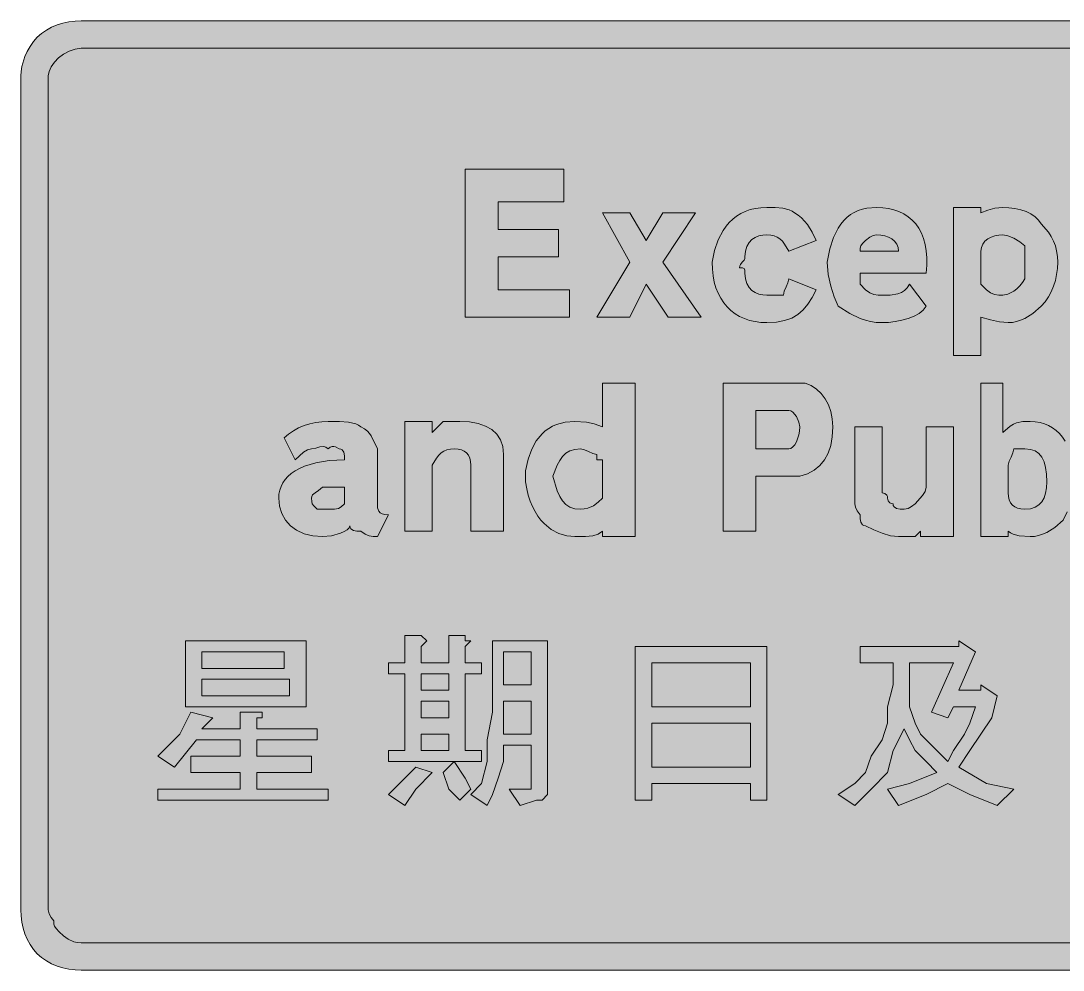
# Model space of a CAD drawing. Header units: metres. Extents: x 11 to 555, y 31 to 239.
# Drawn here: x 11.1 to 239.1, y 31.4 to 239 of the extents above; entities that cross this region are included whole.
import ezdxf

# ---------------------------------------------------------------- set-up
doc = ezdxf.new("R2010")
doc.units = ezdxf.units.M
doc.layers.add('FILL_BLACK_000000', color=7, linetype='Continuous', true_color=0x000000)
doc.layers.add('FILL_WHITE_FFFFFF', color=7, linetype='Continuous', true_color=0xffffff)

msp = doc.modelspace()

# ---------------------------------------------------------------- hatches: boundary and pattern name
at = {"layer": 'FILL_BLACK_000000', "true_color": 0x000000}
h = msp.add_hatch(color=7, dxfattribs=at)
h.dxf.hatch_style = 1
h.paths.add_polyline_path([(543.59, 239.02), (544.62, 238.89), (545.88, 238.53), (547.47, 237.84), (548.37, 237.63), (549.27, 237.09), (551.07, 235.44), (551.95, 234.52), (552.72, 233.49), (553.26, 232.23), (553.42, 231.49), (553.47, 230.64), (554.16, 229.74), (554.52, 228.84), (554.65, 227.94), (554.67, 227.04), (554.67, 44.64), (554.61, 43.29), (554.45, 41.96), (554.16, 40.65), (553.77, 39.39), (553.26, 38.18), (552.65, 37.05), (551.91, 35.99), (551.07, 35.04), (550.12, 34.2), (549.08, 33.46), (547.99, 32.85), (546.87, 32.34), (544.66, 31.66), (543.62, 31.5), (542.67, 31.44), (24.27, 31.44), (22.92, 31.5), (21.59, 31.66), (20.28, 31.95), (19.02, 32.34), (17.81, 32.85), (16.68, 33.46), (15.62, 34.2), (14.67, 35.04), (13.83, 35.99), (13.1, 37.05), (12.48, 38.18), (11.97, 39.39), (11.58, 40.65), (11.3, 41.96), (11.13, 43.29), (11.07, 44.64), (11.07, 227.04), (11.13, 227.99), (11.3, 229.03), (11.97, 231.24), (12.48, 232.36), (13.1, 233.45), (13.83, 234.49), (14.67, 235.44), (15.62, 236.28), (16.68, 237.01), (17.81, 237.63), (19.02, 238.14), (20.28, 238.53), (21.59, 238.81), (22.92, 238.98), (24.27, 239.04), (542.67, 239.04), (543.59, 239.02)])
h.paths.add_polyline_path([(21.63, 232.44), (20.41, 231.77), (19.32, 230.94), (18.4, 229.99), (17.69, 228.99), (17.23, 227.99), (17.07, 227.04), (17.07, 44.64), (17.26, 43.76), (17.67, 42.99), (18.27, 42.24), (18.29, 41.53), (18.42, 41.04), (18.78, 40.55), (19.47, 39.84), (20.39, 38.96), (21.42, 38.19), (22.68, 37.65), (23.42, 37.49), (24.27, 37.44), (542.67, 37.44), (543.59, 37.65), (544.62, 38.19), (547.47, 39.84), (548.16, 40.76), (548.52, 41.79), (548.65, 43.05), (548.67, 44.64), (548.67, 227.04), (548.67, 228.24), (547.98, 229.12), (547.62, 229.89), (547.47, 230.64), (544.62, 232.29), (543.59, 232.83), (542.67, 233.04), (24.27, 233.04), (22.93, 232.88), (21.63, 232.44)], flags=16)
h = msp.add_hatch(color=7, dxfattribs=at)
h.dxf.hatch_style = 1
h.paths.add_polyline_path([(115.47, 180.24), (131.07, 180.24), (131.07, 174.24), (108.27, 174.24), (108.27, 206.64), (129.87, 206.64), (129.87, 199.44), (115.47, 199.44), (115.47, 193.44), (128.67, 193.44), (128.67, 187.44), (115.47, 187.44), (115.47, 180.24)])
h = msp.add_hatch(color=7, dxfattribs=at)
h.dxf.hatch_style = 1
h.paths.add_polyline_path([(158.67, 197.04), (151.47, 186.24), (159.87, 174.24), (152.67, 174.24), (147.87, 181.44), (144.27, 174.24), (137.07, 174.24), (144.27, 186.24), (138.27, 197.04), (144.27, 197.04), (147.87, 191.04), (151.47, 197.04), (158.67, 197.04)])
h = msp.add_hatch(color=7, dxfattribs=at)
h.dxf.hatch_style = 1
h.paths.add_polyline_path([(176.05, 198.22), (177.72, 198.09), (179.16, 197.73), (179.77, 197.44), (180.27, 197.04), (181.12, 196.54), (181.86, 195.93), (183.12, 194.49), (184.15, 192.82), (185.07, 191.04), (179.07, 188.64), (178.15, 190.21), (177.66, 190.83), (177.12, 191.34), (176.53, 191.73), (175.86, 192.01), (175.12, 192.18), (174.27, 192.24), (173.37, 192.18), (172.51, 192), (171.7, 191.67), (170.97, 191.19), (170.36, 190.54), (169.88, 189.71), (169.58, 188.68), (169.47, 187.44), (169.42, 187.04), (169.28, 186.73), (168.87, 186.24), (168.46, 185.75), (168.32, 185.44), (168.27, 185.04), (168.96, 185.02), (169.32, 184.89), (169.45, 184.53), (169.47, 183.84), (169.58, 182.6), (169.88, 181.57), (170.36, 180.74), (170.97, 180.09), (171.7, 179.61), (172.51, 179.28), (173.37, 179.1), (174.27, 179.04), (177.87, 179.04), (178.06, 179.94), (178.47, 180.84), (178.88, 181.74), (179.07, 182.64), (185.07, 180.24), (184.16, 178.55), (183.21, 177.09), (182.18, 175.85), (181.02, 174.84), (179.69, 174.05), (178.15, 173.49), (176.36, 173.15), (174.27, 173.04), (172.95, 173.1), (171.69, 173.26), (170.49, 173.54), (169.36, 173.92), (168.3, 174.41), (167.31, 175), (166.4, 175.7), (165.57, 176.49), (164.83, 177.38), (164.17, 178.37), (163.6, 179.46), (163.13, 180.63), (162.76, 181.9), (162.49, 183.26), (162.33, 184.71), (162.27, 186.24), (162.83, 188.82), (163.64, 191.15), (164.7, 193.2), (165.32, 194.11), (166.02, 194.94), (166.79, 195.68), (167.63, 196.34), (168.54, 196.91), (169.53, 197.38), (170.59, 197.75), (171.74, 198.02), (172.96, 198.18), (174.27, 198.24), (176.05, 198.22)])
h = msp.add_hatch(color=7, dxfattribs=at)
h.dxf.hatch_style = 1
h.paths.add_polyline_path([(194.67, 181.44), (195.87, 180.24), (196.77, 179.55), (197.67, 179.19), (198.57, 179.06), (199.47, 179.04), (201.25, 179.08), (202.92, 179.34), (203.68, 179.63), (204.36, 180.05), (204.97, 180.65), (205.47, 181.44), (209.07, 176.64), (208.46, 175.8), (207.57, 175.06), (206.45, 174.45), (205.17, 173.94), (203.77, 173.55), (202.32, 173.26), (200.87, 173.1), (199.47, 173.04), (198.17, 173.1), (196.96, 173.26), (195.8, 173.55), (194.67, 173.94), (192.38, 175.06), (189.87, 176.64), (188.99, 178.65), (188.22, 180.99), (187.68, 183.56), (187.47, 186.24), (188.03, 189.17), (188.82, 191.66), (189.83, 193.73), (190.42, 194.61), (191.07, 195.39), (191.77, 196.07), (192.53, 196.66), (193.35, 197.15), (194.22, 197.55), (195.15, 197.85), (196.13, 198.07), (198.27, 198.24), (199.59, 198.18), (200.85, 198.01), (202.04, 197.73), (203.16, 197.34), (204.21, 196.83), (205.17, 196.21), (206.04, 195.48), (206.82, 194.64), (207.5, 193.68), (208.08, 192.61), (208.55, 191.43), (208.9, 190.14), (209.14, 188.73), (209.25, 187.21), (209.23, 185.58), (209.07, 183.84), (194.67, 183.84), (194.67, 181.44)])
h.paths.add_polyline_path([(202.96, 189.48), (202.66, 190.21), (202.18, 190.83), (201.57, 191.34), (200.84, 191.73), (200.03, 192.01), (199.17, 192.18), (198.27, 192.24), (197.52, 192.09), (196.75, 191.73), (195.87, 191.04), (195.18, 190.33), (194.82, 189.84), (194.69, 189.35), (194.67, 188.64), (203.07, 188.64), (202.96, 189.48)], flags=16)
h = msp.add_hatch(color=7, dxfattribs=at)
h.dxf.hatch_style = 1
h.paths.add_polyline_path([(237.65, 183.56), (237.36, 182.25), (236.97, 180.99), (236.46, 179.78), (235.85, 178.65), (235.11, 177.59), (234.27, 176.64), (232.47, 175.06), (230.67, 173.94), (229.77, 173.55), (228.87, 173.26), (227.97, 173.1), (227.07, 173.04), (225.12, 173.23), (223.17, 173.64), (221.07, 174.24), (221.07, 165.84), (215.07, 165.84), (215.07, 198.24), (221.07, 198.24), (221.07, 197.04), (222.57, 197.64), (224.11, 198.05), (225.87, 198.24), (227.22, 198.18), (228.53, 198.01), (229.79, 197.73), (230.97, 197.34), (232.03, 196.83), (232.96, 196.21), (233.71, 195.48), (234.27, 194.64), (235.85, 192.82), (236.46, 191.88), (236.97, 190.89), (237.36, 189.85), (237.65, 188.73), (237.81, 187.54), (237.87, 186.24), (237.81, 184.89), (237.65, 183.56)])
h.paths.add_polyline_path([(228.27, 179.94), (228.94, 180.45), (229.58, 181.06), (230.17, 181.8), (230.67, 182.64), (230.67, 183.84), (230.67, 188.64), (230.67, 189.84), (229.58, 190.72), (228.27, 191.49), (226.96, 192.03), (225.87, 192.24), (224.97, 192.18), (224.11, 192.01), (223.3, 191.73), (222.57, 191.34), (221.96, 190.83), (221.48, 190.21), (221.18, 189.48), (221.07, 188.64), (221.07, 182.64), (221.07, 181.44), (222.27, 180.24), (223.17, 179.55), (224.07, 179.19), (224.97, 179.06), (225.87, 179.04), (226.96, 179.26), (228.27, 179.94)], flags=16)
h = msp.add_hatch(color=7, dxfattribs=at)
h.dxf.hatch_style = 1
h.paths.add_polyline_path([(145.47, 159.84), (145.47, 126.24), (138.27, 126.24), (138.27, 127.44), (137.33, 126.75), (136.17, 126.39), (134.56, 126.26), (132.27, 126.24), (130.48, 126.41), (128.73, 126.93), (127.06, 127.82), (125.52, 129.09), (124.81, 129.87), (124.15, 130.75), (123.54, 131.73), (122.99, 132.82), (122.5, 134.01), (122.08, 135.31), (121.74, 136.72), (121.47, 138.24), (121.47, 140.64), (122.03, 143.17), (122.82, 145.36), (123.83, 147.22), (125.07, 148.74), (125.77, 149.37), (126.53, 149.92), (127.35, 150.39), (128.22, 150.76), (130.13, 151.27), (132.27, 151.44), (134.82, 151.29), (136.49, 150.93), (138.27, 150.24), (138.27, 159.84), (145.47, 159.84)])
h.paths.add_polyline_path([(138.27, 143.04), (137.07, 143.04), (137.07, 144.24), (136.17, 144.43), (135.27, 144.84), (134.37, 145.25), (133.47, 145.44), (132.23, 145.33), (131.18, 145.01), (130.31, 144.49), (129.57, 143.79), (128.95, 142.92), (128.41, 141.9), (127.47, 139.44), (128.41, 136.29), (128.95, 135.05), (129.57, 134.04), (130.31, 133.25), (131.18, 132.69), (132.23, 132.35), (133.47, 132.24), (134.32, 132.29), (135.06, 132.45), (136.32, 132.99), (137.35, 133.76), (138.27, 134.64), (138.27, 140.64), (138.27, 143.04)], flags=16)
h = msp.add_hatch(color=7, dxfattribs=at)
h.dxf.hatch_style = 1
h.paths.add_polyline_path([(164.67, 127.44), (164.67, 159.84), (180.27, 159.84), (181.47, 159.84), (182.67, 159.84), (183.96, 159.28), (185.13, 158.51), (186.15, 157.54), (187.02, 156.39), (187.72, 155.07), (188.24, 153.6), (188.56, 151.98), (188.67, 150.24), (188.56, 148.1), (188.22, 146.19), (187.66, 144.5), (186.87, 143.04), (185.86, 141.8), (184.62, 140.79), (183.16, 140), (181.47, 139.44), (180.27, 139.44), (171.87, 139.44), (171.87, 127.44), (164.67, 127.44)])
h.paths.add_polyline_path([(179.07, 145.44), (179.52, 145.55), (179.95, 145.85), (180.36, 146.33), (180.72, 146.94), (181.26, 148.48), (181.42, 149.34), (181.47, 150.24), (181.26, 151.31), (180.72, 152.49), (179.95, 153.45), (179.52, 153.73), (179.07, 153.84), (177.87, 153.84), (171.87, 153.84), (171.87, 145.44), (177.87, 145.44), (179.07, 145.44)], flags=16)
h = msp.add_hatch(color=7, dxfattribs=at)
h.dxf.hatch_style = 1
h.paths.add_polyline_path([(228.16, 126.75), (227.57, 127.04), (227.07, 127.44), (227.07, 126.24), (221.07, 126.24), (221.07, 159.84), (225.87, 159.84), (225.87, 149.04), (227.48, 150.43), (228.19, 150.85), (228.87, 151.14), (230.26, 151.4), (231.87, 151.44), (232.97, 151.38), (234.01, 151.22), (234.98, 150.94), (235.9, 150.56), (236.76, 150.07), (237.54, 149.48), (238.27, 148.78), (238.92, 147.99), (239.5, 147.1), (240.01, 146.11), (240.45, 145.02), (240.81, 143.85), (241.3, 141.22), (241.47, 138.24), (241.42, 136.94), (241.26, 135.75), (240.72, 133.59), (239.95, 131.66), (239.07, 129.84), (237.27, 128.26), (235.47, 127.14), (234.57, 126.75), (233.67, 126.46), (232.77, 126.3), (231.87, 126.24), (229.47, 126.39), (228.16, 126.75)])
h.paths.add_polyline_path([(232.94, 132.67), (233.77, 133.19), (234.42, 133.89), (234.9, 134.76), (235.23, 135.78), (235.41, 136.95), (235.47, 138.24), (235.41, 139.93), (235.23, 141.39), (234.9, 142.63), (234.42, 143.64), (233.77, 144.43), (232.94, 144.99), (231.91, 145.33), (230.67, 145.44), (228.27, 145.44), (228.08, 144.54), (227.67, 143.64), (227.26, 142.74), (227.07, 141.84), (227.07, 135.84), (227.13, 135), (227.29, 134.26), (227.58, 133.65), (227.97, 133.14), (228.48, 132.75), (229.1, 132.46), (229.83, 132.3), (230.67, 132.24), (231.91, 132.35), (232.94, 132.67)], flags=16)
h = msp.add_hatch(color=7, dxfattribs=at)
h.dxf.hatch_style = 1
h.paths.add_polyline_path([(88.17, 126.26), (87.27, 126.39), (86.37, 126.75), (85.47, 127.44), (84.59, 127.46), (83.82, 127.59), (83.28, 127.95), (83.12, 128.24), (83.07, 128.64), (82.91, 128.19), (82.47, 127.76), (81.8, 127.35), (80.97, 126.99), (79.02, 126.45), (77.07, 126.24), (74.93, 126.4), (73.04, 126.88), (71.4, 127.63), (70.02, 128.64), (68.93, 129.87), (68.13, 131.3), (67.64, 132.9), (67.47, 134.64), (67.53, 135.53), (67.7, 136.38), (67.98, 137.2), (68.37, 137.98), (68.88, 138.72), (69.5, 139.41), (70.23, 140.05), (71.07, 140.64), (72.03, 141.17), (73.1, 141.65), (75.57, 142.4), (78.5, 142.88), (81.87, 143.04), (81.85, 143.92), (81.72, 144.69), (81.36, 145.23), (81.07, 145.39), (80.67, 145.44), (79.92, 145.89), (79.56, 145.97), (79.15, 145.95), (78.72, 145.78), (78.27, 145.44), (77.82, 145.78), (77.37, 145.95), (76.47, 145.89), (75.57, 145.61), (74.67, 145.44), (73.77, 145.23), (72.87, 144.69), (71.07, 143.04), (68.67, 147.84), (69.62, 148.68), (70.68, 149.41), (71.81, 150.03), (73.02, 150.54), (74.28, 150.93), (75.59, 151.21), (76.92, 151.38), (78.27, 151.44), (80.75, 151.42), (82.77, 151.29), (84.35, 150.93), (84.96, 150.64), (85.47, 150.24), (86.26, 149.79), (86.88, 149.32), (87.35, 148.83), (87.72, 148.29), (89.07, 145.44), (89.07, 133.44), (89.11, 132.56), (89.37, 131.79), (89.66, 131.48), (90.08, 131.25), (90.68, 131.09), (91.47, 131.04), (89.07, 126.24), (88.17, 126.26)])
h.paths.add_polyline_path([(74.82, 133.44), (75.18, 132.95), (75.87, 132.24), (78.27, 132.24), (79.68, 132.26), (80.52, 132.39), (81.14, 132.75), (81.87, 133.44), (81.87, 137.04), (77.07, 137.04), (76.19, 136.33), (75.42, 135.84), (74.88, 135.35), (74.72, 135.04), (74.67, 134.64), (74.69, 133.93), (74.82, 133.44)], flags=16)
h = msp.add_hatch(color=7, dxfattribs=at)
h.dxf.hatch_style = 1
h.paths.add_polyline_path([(109.47, 127.44), (109.47, 140.64), (109.47, 141.84), (109.41, 142.68), (109.25, 143.41), (108.96, 144.03), (108.57, 144.54), (108.06, 144.93), (107.45, 145.21), (106.71, 145.38), (105.87, 145.44), (105.02, 145.38), (104.28, 145.21), (103.61, 144.93), (103.02, 144.54), (102.48, 144.03), (101.99, 143.41), (101.07, 141.84), (101.07, 127.44), (95.07, 127.44), (95.07, 151.44), (101.07, 151.44), (101.07, 149.04), (103.47, 151.44), (107.07, 151.44), (109.21, 151.33), (111.1, 150.99), (112.74, 150.43), (114.12, 149.64), (115.21, 148.63), (116.01, 147.39), (116.5, 145.93), (116.67, 144.24), (116.67, 143.04), (116.67, 127.44), (109.47, 127.44)])
h = msp.add_hatch(color=7, dxfattribs=at)
h.dxf.hatch_style = 1
h.paths.add_polyline_path([(215.07, 150.24), (215.07, 126.24), (207.87, 126.24), (207.87, 127.44), (206.67, 126.24), (203.07, 126.24), (201.27, 126.45), (199.47, 126.99), (197.67, 127.76), (195.87, 128.64), (195.47, 128.69), (195.18, 128.85), (194.82, 129.39), (194.69, 130.16), (194.67, 131.04), (193.98, 131.92), (193.62, 132.69), (193.47, 133.44), (193.47, 150.24), (199.47, 150.24), (199.47, 135.84), (200.07, 135.69), (200.48, 135.33), (200.62, 135.04), (200.67, 134.64), (200.82, 134.04), (201.18, 133.63), (201.47, 133.49), (201.87, 133.44), (201.92, 133.04), (202.08, 132.75), (202.62, 132.39), (203.39, 132.26), (204.27, 132.24), (205.15, 132.43), (205.92, 132.84), (206.67, 133.44), (208.32, 135.24), (208.86, 136.14), (209.07, 137.04), (209.07, 150.24), (215.07, 150.24)])
h = msp.add_hatch(color=7, dxfattribs=at)
h.dxf.hatch_style = 1
h.paths.add_polyline_path([(47.07, 103.44), (73.47, 103.44), (73.47, 89.04), (47.07, 89.04), (47.07, 103.44)])
h.paths.add_polyline_path([(50.67, 101.04), (50.67, 97.44), (68.67, 97.44), (68.67, 101.04), (50.67, 101.04)], flags=16)
h.paths.add_polyline_path([(69.87, 95.04), (50.67, 95.04), (50.67, 91.44), (69.87, 91.44), (69.87, 95.04)], flags=16)
h = msp.add_hatch(color=7, dxfattribs=at)
h.dxf.hatch_style = 1
h.paths.add_polyline_path([(99.87, 103.44), (98.67, 102.24), (98.67, 98.64), (104.67, 98.64), (104.67, 104.64), (108.27, 104.64), (108.27, 103.44), (109.47, 103.44), (108.27, 102.24), (108.27, 98.64), (111.87, 98.64), (111.87, 96.24), (108.27, 96.24), (108.27, 79.44), (111.87, 79.44), (111.87, 77.04), (91.47, 77.04), (91.47, 79.44), (95.07, 79.44), (95.07, 96.24), (91.47, 96.24), (91.47, 98.64), (95.07, 98.64), (95.07, 104.64), (98.67, 104.64), (99.87, 103.44)])
h.paths.add_polyline_path([(98.67, 86.64), (104.67, 86.64), (104.67, 90.24), (98.67, 90.24), (98.67, 86.64)], flags=16)
h.paths.add_polyline_path([(98.67, 83.04), (98.67, 79.44), (104.67, 79.44), (104.67, 83.04), (98.67, 83.04)], flags=16)
h.paths.add_polyline_path([(104.67, 96.24), (98.67, 96.24), (98.67, 92.64), (104.67, 92.64), (104.67, 96.24)], flags=16)
h = msp.add_hatch(color=7, dxfattribs=at)
h.dxf.hatch_style = 1
h.paths.add_polyline_path([(126.27, 71.04), (126.27, 69.84), (125.07, 68.64), (123.87, 68.64), (120.27, 67.44), (117.87, 71.04), (121.47, 71.04), (122.67, 71.04), (122.67, 72.24), (122.67, 80.64), (116.67, 80.64), (116.67, 77.04), (115.47, 73.44), (114.27, 69.84), (113.07, 67.44), (109.47, 69.84), (111.87, 72.24), (113.07, 77.04), (113.07, 81.84), (114.27, 87.84), (114.27, 103.44), (126.27, 103.44), (126.27, 73.44), (126.27, 71.04)])
h.paths.add_polyline_path([(116.67, 90.24), (116.67, 83.04), (122.67, 83.04), (122.67, 90.24), (116.67, 90.24)], flags=16)
h.paths.add_polyline_path([(122.67, 101.04), (116.67, 101.04), (116.67, 93.84), (122.67, 93.84), (122.67, 101.04)], flags=16)
h = msp.add_hatch(color=7, dxfattribs=at)
h.dxf.hatch_style = 1
h.paths.add_polyline_path([(216.27, 103.44), (219.87, 101.04), (216.27, 92.64), (221.07, 92.64), (221.07, 93.84), (224.67, 91.44), (223.47, 86.64), (221.07, 83.04), (218.67, 79.44), (216.27, 75.84), (222.27, 72.24), (228.27, 71.04), (224.67, 67.44), (218.67, 69.84), (213.87, 72.24), (209.07, 69.84), (203.07, 67.44), (200.67, 71.04), (205.47, 72.24), (211.47, 74.64), (209.07, 77.04), (206.67, 79.44), (205.47, 81.84), (204.27, 84.24), (201.87, 79.44), (200.67, 74.64), (197.07, 71.04), (193.47, 67.44), (189.87, 69.84), (193.47, 72.24), (195.87, 74.64), (197.07, 78.24), (199.47, 81.84), (200.67, 85.44), (200.67, 89.04), (201.87, 93.84), (201.87, 98.64), (194.67, 98.64), (194.67, 102.24), (216.27, 102.24), (216.27, 103.44)])
h.paths.add_polyline_path([(206.67, 85.44), (207.87, 83.04), (210.27, 80.64), (213.87, 77.04), (215.07, 79.44), (217.47, 83.04), (218.67, 85.44), (219.87, 89.04), (215.07, 89.04), (213.87, 86.64), (210.27, 87.84), (215.07, 98.64), (205.47, 98.64), (205.47, 89.04), (206.67, 85.44)], flags=16)
h = msp.add_hatch(color=7, dxfattribs=at)
h.dxf.hatch_style = 1
h.paths.add_polyline_path([(174.27, 68.64), (170.67, 68.64), (170.67, 72.24), (149.07, 72.24), (149.07, 68.64), (145.47, 68.64), (145.47, 102.24), (174.27, 102.24), (174.27, 68.64)])
h.paths.add_polyline_path([(149.07, 85.44), (149.07, 75.84), (170.67, 75.84), (170.67, 85.44), (149.07, 85.44)], flags=16)
h.paths.add_polyline_path([(170.67, 98.64), (149.07, 98.64), (149.07, 89.04), (170.67, 89.04), (170.67, 98.64)], flags=16)
h = msp.add_hatch(color=7, dxfattribs=at)
h.dxf.hatch_style = 1
h.paths.add_polyline_path([(50.67, 84.24), (59.07, 84.24), (59.07, 87.84), (62.67, 87.84), (63.87, 87.84), (63.87, 86.64), (62.67, 86.64), (62.67, 84.24), (75.87, 84.24), (75.87, 81.84), (62.67, 81.84), (62.67, 78.24), (74.67, 78.24), (74.67, 74.64), (62.67, 74.64), (62.67, 71.04), (78.27, 71.04), (78.27, 68.64), (41.07, 68.64), (41.07, 71.04), (59.07, 71.04), (59.07, 74.64), (48.27, 74.64), (48.27, 78.24), (59.07, 78.24), (59.07, 81.84), (49.47, 81.84), (44.67, 75.84), (41.07, 78.24), (45.87, 83.04), (48.27, 87.84), (53.07, 86.64), (50.67, 84.24)])
h = msp.add_hatch(color=7, dxfattribs=at)
h.dxf.hatch_style = 1
h.paths.add_polyline_path([(93.87, 72.24), (97.47, 75.84), (101.07, 74.64), (97.47, 71.04), (95.07, 67.44), (91.47, 69.84), (93.87, 72.24)])
h = msp.add_hatch(color=7, dxfattribs=at)
h.dxf.hatch_style = 1
h.paths.add_polyline_path([(108.27, 73.44), (109.47, 71.04), (107.07, 68.64), (104.67, 71.04), (103.47, 74.64), (105.87, 77.04), (108.27, 73.44)])
at = {"layer": 'FILL_WHITE_FFFFFF', "true_color": 0xffffff}
h = msp.add_hatch(color=7, dxfattribs=at)
h.dxf.hatch_style = 1
h.paths.add_polyline_path([(542.67, 233.04), (543.42, 232.89), (544.19, 232.53), (545.07, 231.84), (545.82, 231.69), (546.59, 231.33), (547.47, 230.64), (547.62, 229.89), (547.98, 229.12), (548.67, 228.24), (548.67, 227.04), (548.67, 44.64), (548.65, 43.05), (548.52, 41.79), (548.16, 40.76), (547.47, 39.84), (546.59, 39.65), (545.82, 39.24), (545.07, 38.64), (544.19, 38.45), (543.42, 38.04), (542.67, 37.44), (24.27, 37.44), (23.42, 37.49), (22.68, 37.65), (21.42, 38.19), (20.39, 38.96), (19.47, 39.84), (18.78, 40.55), (18.42, 41.04), (18.29, 41.53), (18.27, 42.24), (17.67, 42.99), (17.26, 43.76), (17.07, 44.64), (17.07, 227.04), (17.23, 227.99), (17.69, 228.99), (18.4, 229.99), (19.32, 230.94), (20.41, 231.77), (21.63, 232.44), (22.93, 232.88), (24.27, 233.04), (542.67, 233.04)])

# ---------------------------------------------------------------- linework, layer by layer
at = {"layer": 'FILL_BLACK_000000', "lineweight": 0, "true_color": 0x000000}
for points in [[(542.67, 31.44), (24.27, 31.44), (22.92, 31.5), (21.59, 31.66), (20.28, 31.95), (19.02, 32.34), (17.81, 32.85), (16.68, 33.46), (15.62, 34.2), (14.67, 35.04), (13.83, 35.99), (13.1, 37.05), (12.48, 38.18), (11.97, 39.39), (11.58, 40.65), (11.3, 41.96), (11.13, 43.29), (11.07, 44.64), (11.07, 227.04), (11.13, 227.99), (11.3, 229.03), (11.97, 231.24), (12.48, 232.36), (13.1, 233.45), (13.83, 234.49), (14.67, 235.44), (15.62, 236.28), (16.68, 237.01), (17.81, 237.63), (19.02, 238.14), (20.28, 238.53), (21.59, 238.81), (22.92, 238.98), (24.27, 239.04), (542.67, 239.04)], [(542.67, 233.04), (24.27, 233.04), (22.93, 232.88), (21.63, 232.44), (20.41, 231.77), (19.32, 230.94), (18.4, 229.99), (17.69, 228.99), (17.23, 227.99), (17.07, 227.04), (17.07, 44.64), (17.26, 43.76), (17.67, 42.99), (18.27, 42.24), (18.29, 41.53), (18.42, 41.04), (18.78, 40.55), (19.47, 39.84), (20.39, 38.96), (21.42, 38.19), (22.68, 37.65), (23.42, 37.49), (24.27, 37.44), (542.67, 37.44)], [(239.95, 131.66), (239.07, 129.84), (237.27, 128.26), (235.47, 127.14), (234.57, 126.75), (233.67, 126.46), (232.77, 126.3), (231.87, 126.24), (229.47, 126.39), (228.16, 126.75), (227.57, 127.04), (227.07, 127.44), (227.07, 126.24), (221.07, 126.24), (221.07, 159.84), (225.87, 159.84), (225.87, 149.04), (227.48, 150.43), (228.19, 150.85), (228.87, 151.14), (230.26, 151.4), (231.87, 151.44), (232.97, 151.38), (234.01, 151.22), (234.98, 150.94), (235.9, 150.56), (236.76, 150.07), (237.54, 149.48), (238.27, 148.78), (238.92, 147.99), (239.5, 147.1)]]:
    msp.add_lwpolyline(points, dxfattribs=at)
for points in [[(115.47, 180.24), (131.07, 180.24), (131.07, 174.24), (108.27, 174.24), (108.27, 206.64), (129.87, 206.64), (129.87, 199.44), (115.47, 199.44), (115.47, 193.44), (128.67, 193.44), (128.67, 187.44), (115.47, 187.44)], [(158.67, 197.04), (151.47, 186.24), (159.87, 174.24), (152.67, 174.24), (147.87, 181.44), (144.27, 174.24), (137.07, 174.24), (144.27, 186.24), (138.27, 197.04), (144.27, 197.04), (147.87, 191.04), (151.47, 197.04)], [(176.05, 198.22), (177.72, 198.09), (179.16, 197.73), (179.77, 197.44), (180.27, 197.04), (181.12, 196.54), (181.86, 195.93), (183.12, 194.49), (184.15, 192.82), (185.07, 191.04), (179.07, 188.64), (178.15, 190.21), (177.66, 190.83), (177.12, 191.34), (176.53, 191.73), (175.86, 192.01), (175.12, 192.18), (174.27, 192.24), (173.37, 192.18), (172.51, 192), (171.7, 191.67), (170.97, 191.19), (170.36, 190.54), (169.88, 189.71), (169.58, 188.68), (169.47, 187.44), (169.42, 187.04), (169.28, 186.73), (168.87, 186.24), (168.46, 185.75), (168.32, 185.44), (168.27, 185.04), (168.96, 185.02), (169.32, 184.89), (169.45, 184.53), (169.47, 183.84), (169.58, 182.6), (169.88, 181.57), (170.36, 180.74), (170.97, 180.09), (171.7, 179.61), (172.51, 179.28), (173.37, 179.1), (174.27, 179.04), (177.87, 179.04), (178.06, 179.94), (178.47, 180.84), (178.88, 181.74), (179.07, 182.64), (185.07, 180.24), (184.16, 178.55), (183.21, 177.09), (182.18, 175.85), (181.02, 174.84), (179.69, 174.05), (178.15, 173.49), (176.36, 173.15), (174.27, 173.04), (172.95, 173.1), (171.69, 173.26), (170.49, 173.54), (169.36, 173.92), (168.3, 174.41), (167.31, 175), (166.4, 175.7), (165.57, 176.49), (164.83, 177.38), (164.17, 178.37), (163.6, 179.46), (163.13, 180.63), (162.76, 181.9), (162.49, 183.26), (162.33, 184.71), (162.27, 186.24), (162.83, 188.82), (163.64, 191.15), (164.7, 193.2), (165.32, 194.11), (166.02, 194.94), (166.79, 195.68), (167.63, 196.34), (168.54, 196.91), (169.53, 197.38), (170.59, 197.75), (171.74, 198.02), (172.96, 198.18), (174.27, 198.24)], [(194.67, 181.44), (195.87, 180.24), (196.77, 179.55), (197.67, 179.19), (198.57, 179.06), (199.47, 179.04), (201.25, 179.08), (202.92, 179.34), (203.68, 179.63), (204.36, 180.05), (204.97, 180.65), (205.47, 181.44), (209.07, 176.64), (208.46, 175.8), (207.57, 175.06), (206.45, 174.45), (205.17, 173.94), (203.77, 173.55), (202.32, 173.26), (200.87, 173.1), (199.47, 173.04), (198.17, 173.1), (196.96, 173.26), (195.8, 173.55), (194.67, 173.94), (192.38, 175.06), (189.87, 176.64), (188.99, 178.65), (188.22, 180.99), (187.68, 183.56), (187.47, 186.24), (188.03, 189.17), (188.82, 191.66), (189.83, 193.73), (190.42, 194.61), (191.07, 195.39), (191.77, 196.07), (192.53, 196.66), (193.35, 197.15), (194.22, 197.55), (195.15, 197.85), (196.13, 198.07), (198.27, 198.24), (199.59, 198.18), (200.85, 198.01), (202.04, 197.73), (203.16, 197.34), (204.21, 196.83), (205.17, 196.21), (206.04, 195.48), (206.82, 194.64), (207.5, 193.68), (208.08, 192.61), (208.55, 191.43), (208.9, 190.14), (209.14, 188.73), (209.25, 187.21), (209.23, 185.58), (209.07, 183.84), (194.67, 183.84)], [(237.65, 183.56), (237.36, 182.25), (236.97, 180.99), (236.46, 179.78), (235.85, 178.65), (235.11, 177.59), (234.27, 176.64), (232.47, 175.06), (230.67, 173.94), (229.77, 173.55), (228.87, 173.26), (227.97, 173.1), (227.07, 173.04), (225.12, 173.23), (223.17, 173.64), (221.07, 174.24), (221.07, 165.84), (215.07, 165.84), (215.07, 198.24), (221.07, 198.24), (221.07, 197.04), (222.57, 197.64), (224.11, 198.05), (225.87, 198.24), (227.22, 198.18), (228.53, 198.01), (229.79, 197.73), (230.97, 197.34), (232.03, 196.83), (232.96, 196.21), (233.71, 195.48), (234.27, 194.64), (235.85, 192.82), (236.46, 191.88), (236.97, 190.89), (237.36, 189.85), (237.65, 188.73), (237.81, 187.54), (237.87, 186.24), (237.81, 184.89)], [(202.96, 189.48), (202.66, 190.21), (202.18, 190.83), (201.57, 191.34), (200.84, 191.73), (200.03, 192.01), (199.17, 192.18), (198.27, 192.24), (197.52, 192.09), (196.75, 191.73), (195.87, 191.04), (195.18, 190.33), (194.82, 189.84), (194.69, 189.35), (194.67, 188.64), (203.07, 188.64)], [(228.27, 179.94), (228.94, 180.45), (229.58, 181.06), (230.17, 181.8), (230.67, 182.64), (230.67, 183.84), (230.67, 188.64), (230.67, 189.84), (229.58, 190.72), (228.27, 191.49), (226.96, 192.03), (225.87, 192.24), (224.97, 192.18), (224.11, 192.01), (223.3, 191.73), (222.57, 191.34), (221.96, 190.83), (221.48, 190.21), (221.18, 189.48), (221.07, 188.64), (221.07, 182.64), (221.07, 181.44), (222.27, 180.24), (223.17, 179.55), (224.07, 179.19), (224.97, 179.06), (225.87, 179.04), (226.96, 179.26)], [(145.47, 159.84), (145.47, 126.24), (138.27, 126.24), (138.27, 127.44), (137.33, 126.75), (136.17, 126.39), (134.56, 126.26), (132.27, 126.24), (130.48, 126.41), (128.73, 126.93), (127.06, 127.82), (125.52, 129.09), (124.81, 129.87), (124.15, 130.75), (123.54, 131.73), (122.99, 132.82), (122.5, 134.01), (122.08, 135.31), (121.74, 136.72), (121.47, 138.24), (121.47, 140.64), (122.03, 143.17), (122.82, 145.36), (123.83, 147.22), (125.07, 148.74), (125.77, 149.37), (126.53, 149.92), (127.35, 150.39), (128.22, 150.76), (130.13, 151.27), (132.27, 151.44), (134.82, 151.29), (136.49, 150.93), (138.27, 150.24), (138.27, 159.84)], [(164.67, 127.44), (164.67, 159.84), (180.27, 159.84), (181.47, 159.84), (182.67, 159.84), (183.96, 159.28), (185.13, 158.51), (186.15, 157.54), (187.02, 156.39), (187.72, 155.07), (188.24, 153.6), (188.56, 151.98), (188.67, 150.24), (188.56, 148.1), (188.22, 146.19), (187.66, 144.5), (186.87, 143.04), (185.86, 141.8), (184.62, 140.79), (183.16, 140), (181.47, 139.44), (180.27, 139.44), (171.87, 139.44), (171.87, 127.44)], [(179.07, 145.44), (179.52, 145.55), (179.95, 145.85), (180.36, 146.33), (180.72, 146.94), (181.26, 148.48), (181.42, 149.34), (181.47, 150.24), (181.26, 151.31), (180.72, 152.49), (179.95, 153.45), (179.52, 153.73), (179.07, 153.84), (177.87, 153.84), (171.87, 153.84), (171.87, 145.44), (177.87, 145.44)], [(88.17, 126.26), (87.27, 126.39), (86.37, 126.75), (85.47, 127.44), (84.59, 127.46), (83.82, 127.59), (83.28, 127.95), (83.12, 128.24), (83.07, 128.64), (82.91, 128.19), (82.47, 127.76), (81.8, 127.35), (80.97, 126.99), (79.02, 126.45), (77.07, 126.24), (74.93, 126.4), (73.04, 126.88), (71.4, 127.63), (70.02, 128.64), (68.93, 129.87), (68.13, 131.3), (67.64, 132.9), (67.47, 134.64), (67.53, 135.53), (67.7, 136.38), (67.98, 137.2), (68.37, 137.98), (68.88, 138.72), (69.5, 139.41), (70.23, 140.05), (71.07, 140.64), (72.03, 141.17), (73.1, 141.65), (75.57, 142.4), (78.5, 142.88), (81.87, 143.04), (81.85, 143.92), (81.72, 144.69), (81.36, 145.23), (81.07, 145.39), (80.67, 145.44), (79.92, 145.89), (79.56, 145.97), (79.15, 145.95), (78.72, 145.78), (78.27, 145.44), (77.82, 145.78), (77.37, 145.95), (76.47, 145.89), (75.57, 145.61), (74.67, 145.44), (73.77, 145.23), (72.87, 144.69), (71.07, 143.04), (68.67, 147.84), (69.62, 148.68), (70.68, 149.41), (71.81, 150.03), (73.02, 150.54), (74.28, 150.93), (75.59, 151.21), (76.92, 151.38), (78.27, 151.44), (80.75, 151.42), (82.77, 151.29), (84.35, 150.93), (84.96, 150.64), (85.47, 150.24), (86.26, 149.79), (86.88, 149.32), (87.35, 148.83), (87.72, 148.29), (89.07, 145.44), (89.07, 133.44), (89.11, 132.56), (89.37, 131.79), (89.66, 131.48), (90.08, 131.25), (90.68, 131.09), (91.47, 131.04), (89.07, 126.24)], [(109.47, 127.44), (109.47, 140.64), (109.47, 141.84), (109.41, 142.68), (109.25, 143.41), (108.96, 144.03), (108.57, 144.54), (108.06, 144.93), (107.45, 145.21), (106.71, 145.38), (105.87, 145.44), (105.02, 145.38), (104.28, 145.21), (103.61, 144.93), (103.02, 144.54), (102.48, 144.03), (101.99, 143.41), (101.07, 141.84), (101.07, 127.44), (95.07, 127.44), (95.07, 151.44), (101.07, 151.44), (101.07, 149.04), (103.47, 151.44), (107.07, 151.44), (109.21, 151.33), (111.1, 150.99), (112.74, 150.43), (114.12, 149.64), (115.21, 148.63), (116.01, 147.39), (116.5, 145.93), (116.67, 144.24), (116.67, 143.04), (116.67, 127.44)], [(215.07, 150.24), (215.07, 126.24), (207.87, 126.24), (207.87, 127.44), (206.67, 126.24), (203.07, 126.24), (201.27, 126.45), (199.47, 126.99), (197.67, 127.76), (195.87, 128.64), (195.47, 128.69), (195.18, 128.85), (194.82, 129.39), (194.69, 130.16), (194.67, 131.04), (193.98, 131.92), (193.62, 132.69), (193.47, 133.44), (193.47, 150.24), (199.47, 150.24), (199.47, 135.84), (200.07, 135.69), (200.48, 135.33), (200.62, 135.04), (200.67, 134.64), (200.82, 134.04), (201.18, 133.63), (201.47, 133.49), (201.87, 133.44), (201.92, 133.04), (202.08, 132.75), (202.62, 132.39), (203.39, 132.26), (204.27, 132.24), (205.15, 132.43), (205.92, 132.84), (206.67, 133.44), (208.32, 135.24), (208.86, 136.14), (209.07, 137.04), (209.07, 150.24)], [(138.27, 143.04), (137.07, 143.04), (137.07, 144.24), (136.17, 144.43), (135.27, 144.84), (134.37, 145.25), (133.47, 145.44), (132.23, 145.33), (131.18, 145.01), (130.31, 144.49), (129.57, 143.79), (128.95, 142.92), (128.41, 141.9), (127.47, 139.44), (128.41, 136.29), (128.95, 135.05), (129.57, 134.04), (130.31, 133.25), (131.18, 132.69), (132.23, 132.35), (133.47, 132.24), (134.32, 132.29), (135.06, 132.45), (136.32, 132.99), (137.35, 133.76), (138.27, 134.64), (138.27, 140.64)], [(232.94, 132.67), (233.77, 133.19), (234.42, 133.89), (234.9, 134.76), (235.23, 135.78), (235.41, 136.95), (235.47, 138.24), (235.41, 139.93), (235.23, 141.39), (234.9, 142.63), (234.42, 143.64), (233.77, 144.43), (232.94, 144.99), (231.91, 145.33), (230.67, 145.44), (228.27, 145.44), (228.08, 144.54), (227.67, 143.64), (227.26, 142.74), (227.07, 141.84), (227.07, 135.84), (227.13, 135), (227.29, 134.26), (227.58, 133.65), (227.97, 133.14), (228.48, 132.75), (229.1, 132.46), (229.83, 132.3), (230.67, 132.24), (231.91, 132.35)], [(74.82, 133.44), (75.18, 132.95), (75.87, 132.24), (78.27, 132.24), (79.68, 132.26), (80.52, 132.39), (81.14, 132.75), (81.87, 133.44), (81.87, 137.04), (77.07, 137.04), (76.19, 136.33), (75.42, 135.84), (74.88, 135.35), (74.72, 135.04), (74.67, 134.64), (74.69, 133.93)], [(47.07, 103.44), (73.47, 103.44), (73.47, 89.04), (47.07, 89.04)], [(99.87, 103.44), (98.67, 102.24), (98.67, 98.64), (104.67, 98.64), (104.67, 104.64), (108.27, 104.64), (108.27, 103.44), (109.47, 103.44), (108.27, 102.24), (108.27, 98.64), (111.87, 98.64), (111.87, 96.24), (108.27, 96.24), (108.27, 79.44), (111.87, 79.44), (111.87, 77.04), (91.47, 77.04), (91.47, 79.44), (95.07, 79.44), (95.07, 96.24), (91.47, 96.24), (91.47, 98.64), (95.07, 98.64), (95.07, 104.64), (98.67, 104.64)], [(126.27, 71.04), (126.27, 69.84), (125.07, 68.64), (123.87, 68.64), (120.27, 67.44), (117.87, 71.04), (121.47, 71.04), (122.67, 71.04), (122.67, 72.24), (122.67, 80.64), (116.67, 80.64), (116.67, 77.04), (115.47, 73.44), (114.27, 69.84), (113.07, 67.44), (109.47, 69.84), (111.87, 72.24), (113.07, 77.04), (113.07, 81.84), (114.27, 87.84), (114.27, 103.44), (126.27, 103.44), (126.27, 73.44)], [(216.27, 103.44), (219.87, 101.04), (216.27, 92.64), (221.07, 92.64), (221.07, 93.84), (224.67, 91.44), (223.47, 86.64), (221.07, 83.04), (218.67, 79.44), (216.27, 75.84), (222.27, 72.24), (228.27, 71.04), (224.67, 67.44), (218.67, 69.84), (213.87, 72.24), (209.07, 69.84), (203.07, 67.44), (200.67, 71.04), (205.47, 72.24), (211.47, 74.64), (209.07, 77.04), (206.67, 79.44), (205.47, 81.84), (204.27, 84.24), (201.87, 79.44), (200.67, 74.64), (197.07, 71.04), (193.47, 67.44), (189.87, 69.84), (193.47, 72.24), (195.87, 74.64), (197.07, 78.24), (199.47, 81.84), (200.67, 85.44), (200.67, 89.04), (201.87, 93.84), (201.87, 98.64), (194.67, 98.64), (194.67, 102.24), (216.27, 102.24)], [(50.67, 101.04), (50.67, 97.44), (68.67, 97.44), (68.67, 101.04)], [(122.67, 101.04), (116.67, 101.04), (116.67, 93.84), (122.67, 93.84)], [(174.27, 68.64), (170.67, 68.64), (170.67, 72.24), (149.07, 72.24), (149.07, 68.64), (145.47, 68.64), (145.47, 102.24), (174.27, 102.24)], [(170.67, 98.64), (149.07, 98.64), (149.07, 89.04), (170.67, 89.04)], [(206.67, 85.44), (207.87, 83.04), (210.27, 80.64), (213.87, 77.04), (215.07, 79.44), (217.47, 83.04), (218.67, 85.44), (219.87, 89.04), (215.07, 89.04), (213.87, 86.64), (210.27, 87.84), (215.07, 98.64), (205.47, 98.64), (205.47, 89.04)], [(104.67, 96.24), (98.67, 96.24), (98.67, 92.64), (104.67, 92.64)], [(69.87, 95.04), (50.67, 95.04), (50.67, 91.44), (69.87, 91.44)], [(98.67, 86.64), (104.67, 86.64), (104.67, 90.24), (98.67, 90.24)], [(116.67, 90.24), (116.67, 83.04), (122.67, 83.04), (122.67, 90.24)], [(50.67, 84.24), (59.07, 84.24), (59.07, 87.84), (62.67, 87.84), (63.87, 87.84), (63.87, 86.64), (62.67, 86.64), (62.67, 84.24), (75.87, 84.24), (75.87, 81.84), (62.67, 81.84), (62.67, 78.24), (74.67, 78.24), (74.67, 74.64), (62.67, 74.64), (62.67, 71.04), (78.27, 71.04), (78.27, 68.64), (41.07, 68.64), (41.07, 71.04), (59.07, 71.04), (59.07, 74.64), (48.27, 74.64), (48.27, 78.24), (59.07, 78.24), (59.07, 81.84), (49.47, 81.84), (44.67, 75.84), (41.07, 78.24), (45.87, 83.04), (48.27, 87.84), (53.07, 86.64)], [(149.07, 85.44), (149.07, 75.84), (170.67, 75.84), (170.67, 85.44)], [(98.67, 83.04), (98.67, 79.44), (104.67, 79.44), (104.67, 83.04)], [(93.87, 72.24), (97.47, 75.84), (101.07, 74.64), (97.47, 71.04), (95.07, 67.44), (91.47, 69.84)], [(108.27, 73.44), (109.47, 71.04), (107.07, 68.64), (104.67, 71.04), (103.47, 74.64), (105.87, 77.04)]]:
    msp.add_lwpolyline(points, close=True, dxfattribs=at)
at = {"layer": 'FILL_WHITE_FFFFFF', "lineweight": 0, "true_color": 0xffffff}
msp.add_lwpolyline([(542.67, 37.44), (24.27, 37.44), (23.42, 37.49), (22.68, 37.65), (21.42, 38.19), (20.39, 38.96), (19.47, 39.84), (18.78, 40.55), (18.42, 41.04), (18.29, 41.53), (18.27, 42.24), (17.67, 42.99), (17.26, 43.76), (17.07, 44.64), (17.07, 227.04), (17.23, 227.99), (17.69, 228.99), (18.4, 229.99), (19.32, 230.94), (20.41, 231.77), (21.63, 232.44), (22.93, 232.88), (24.27, 233.04), (542.67, 233.04)], dxfattribs=at)

doc.saveas('drawing.dxf')
